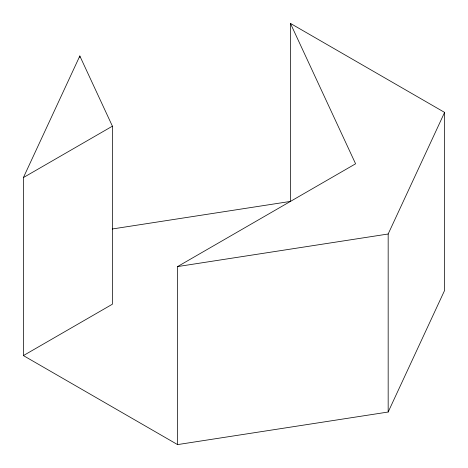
<?xml version="1.0" encoding="UTF-8"?>
<svg xmlns="http://www.w3.org/2000/svg" width="468" height="468" viewBox="0 0 468 468"><rect width="100%" height="100%" fill="white"/><g stroke="black" fill="none" stroke-linecap="round" stroke-linejoin="round"><path stroke-width="0.7" d="M23.4 177.571L79.829 55.979L112.408 126.179L112.408 304.2L23.4 355.592L23.4 177.571L112.408 126.179M23.4 355.592L177.571 444.6L388.171 412.021L388.171 234L444.6 112.408L290.429 23.4L290.429 201.421L112.285 228.981M388.171 412.021L444.6 290.429L444.6 112.408M177.571 444.6L177.571 266.579L355.592 163.8L290.429 23.4M177.571 266.579L388.171 234M79.829 55.979L79.829 57.441"/></g></svg>
